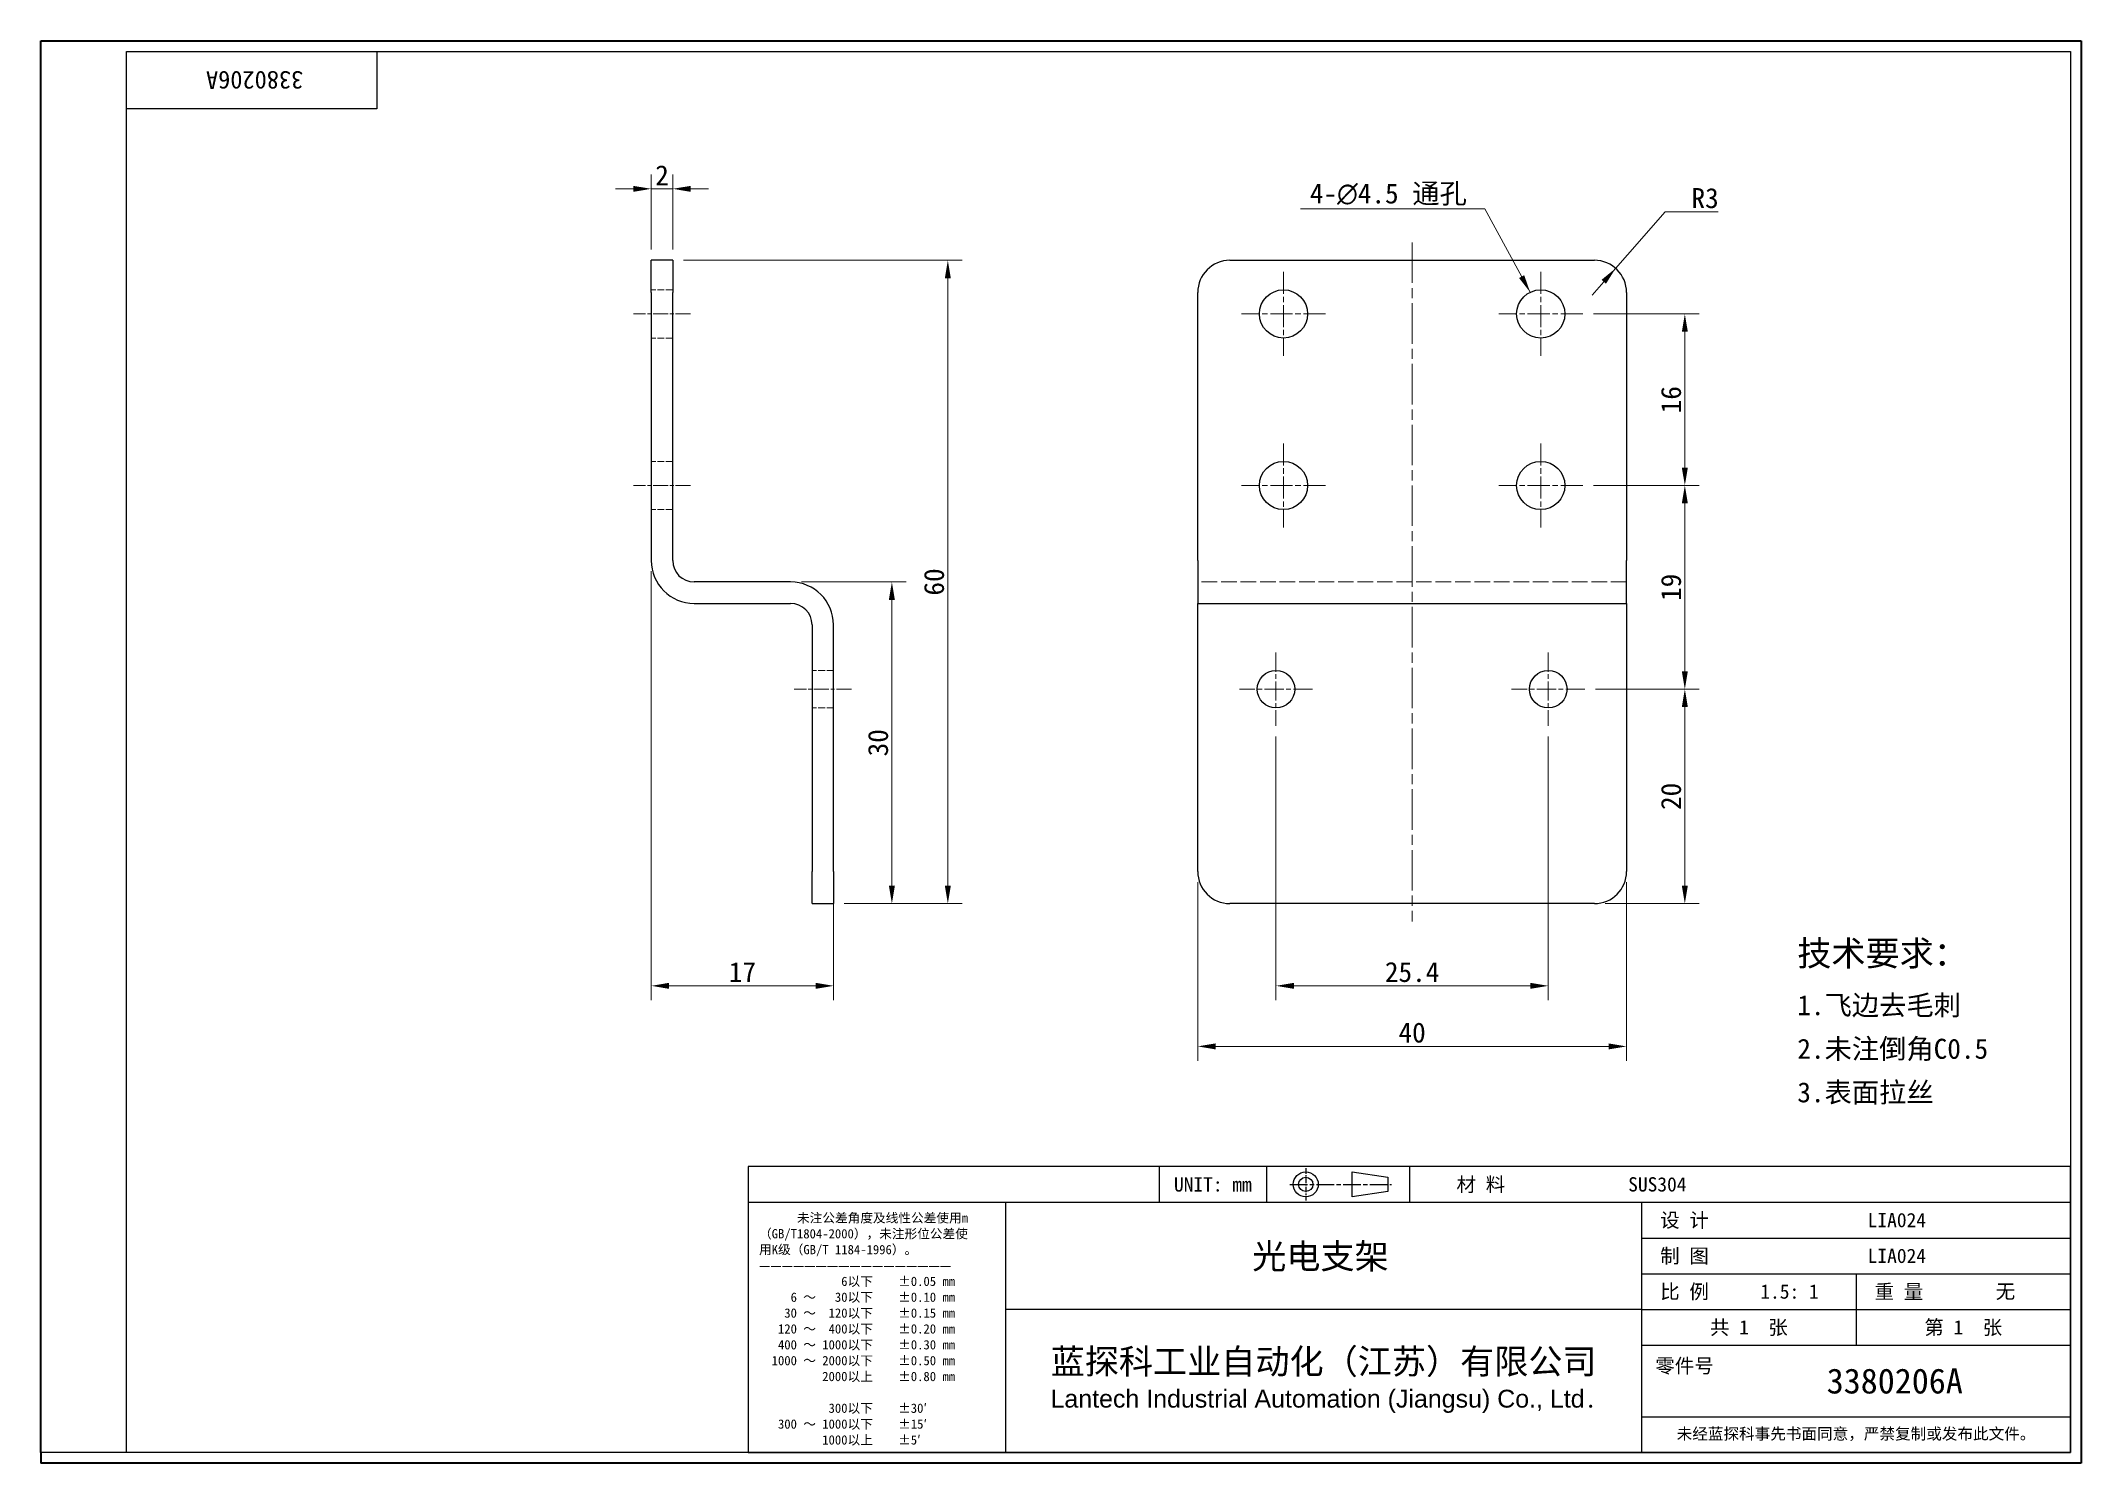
# Model space of a CAD drawing. Header units: millimetres. Extents: x 4 to 194, y 4 to 136.
import ezdxf
from ezdxf.enums import TextEntityAlignment as Align

# ---------------------------------------------------------------- set-up
doc = ezdxf.new("R2010")
doc.units = ezdxf.units.MM
doc.header["$LTSCALE"] = 0.666667
doc.linetypes.add('CHAIN', pattern=[0.3543, 0.2362, -0.0295, 0.0591, -0.0295])
doc.linetypes.add('DASHED', pattern=[0.2067, 0.1654, -0.0413])
for name, color, linetype, lineweight in [('1', 7, 'Continuous', 18), ('可见 (ISO)', 7, 'Continuous', 25), ('图框 (ISO)', 7, 'Continuous', 35), ('标题 (ISO)', 7, 'Continuous', 25)]:
    doc.layers.add(name, color=color, linetype=linetype, lineweight=lineweight)
for name, color, linetype, lineweight, true_color in [('中心标记 (ISO)', 1, 'CHAIN', 18, 0xff0000), ('中心线 (ISO)', 1, 'CHAIN', 18, 0xff0000), ('尺寸 (ISO)', 7, 'Continuous', 18, 0x008000), ('符号 (ISO)', 7, 'Continuous', 18, 0x008000), ('隐藏 (ISO)', 5, 'DASHED', 18, 0x0000ff)]:
    doc.layers.add(name, color=color, linetype=linetype, lineweight=lineweight, true_color=true_color)
doc.styles.add('文本样式164', font='SimSun.ttf')
doc.styles.add('文本样式165', font='SimSun.ttf')
doc.styles.add('文本样式74', font='SimSun.ttf')
doc.styles.add('最新国标', font='simfang.ttf')
doc.styles.add('注释文本 (ISO)', font='simfang.ttf')
doc.dimstyles.new('默认 (GB)', dxfattribs={"dimscale": 0.666667, "dimtxt": 2.8, "dimasz": 2.5, "dimexe": 2, "dimexo": 1.5, "dimgap": 0.5, "dimtad": 1, "dimtoh": 1, "dimdsep": 46, "dimtxsty": '最新国标', "dimcen": 0.09, "dimdle": 10, "dimclrd": 256, "dimclre": 256, "dimclrt": 256, "dimaunit": 1, "dimadec": 3, "dimazin": 2, "dimtfac": 0.535714, "dimtdec": 3, "dimtmove": 0, "dimatfit": 3, "dimfxl": 0, "dimtolj": 1, "dimlwd": -1, "dimlwe": -1, "dimarcsym": 0})
doc.dimstyles.new('默认 (GB)$7', dxfattribs={"dimscale": 0.666667, "dimtxt": 2.8, "dimasz": 2.5, "dimexe": 2, "dimexo": 1.5, "dimgap": 0.5, "dimtad": 1, "dimtoh": 1, "dimdsep": 46, "dimtxsty": '最新国标', "dimcen": 0.09, "dimdle": 10, "dimclrd": 256, "dimclre": 256, "dimclrt": 256, "dimaunit": 1, "dimadec": 3, "dimazin": 2, "dimtfac": 0.535714, "dimtdec": 3, "dimtmove": 0, "dimatfit": 3, "dimfxl": 0, "dimtolj": 1, "dimlwd": -1, "dimlwe": -1, "dimarcsym": 0})

# ---------------------------------------------------------------- blocks, each defined once
blk = doc.blocks.new('图框 最新国标')
at = {"layer": '图框 (ISO)'}
for p, q in [((6, 7), (6, 204.5)), ((6, 204.5), (291.5, 204.5)), ((291.5, 204.5), (291.5, 5.5)), ((6, 7), (6, 5.5)), ((6, 7), (6, 5.5)), ((291.5, 5.5), (6, 5.5))]:
    blk.add_line(p, q, dxfattribs=at)
at = {"layer": '图框 (ISO)', "color": 7, "linetype": 'Continuous', "lineweight": 25}
for p, q in [((18, 203), (290, 203)), ((18, 7), (18, 203)), ((18, 203), (290, 203)), ((53, 203), (53, 195)), ((290, 203), (290, 7)), ((290, 203), (290, 7)), ((53, 195), (18, 195)), ((290, 7), (6, 7)), ((290, 7), (18, 7))]:
    blk.add_line(p, q, dxfattribs=at)
at = {"layer": '图框 (ISO)', "style": '文本样式74'}
blk.add_attdef('零件代号_001', (42.72, 200.25), '', height=2.5, rotation=180, dxfattribs=at)
blk = doc.blocks.new('标题栏 最新国标')
at = {"layer": '标题 (ISO)'}
for p, q in [((381.98, -183.84), (196.98, -183.84)), ((196.98, -183.84), (196.98, -223.84)), ((254.48, -183.84), (254.48, -188.84)), ((269.48, -183.84), (269.48, -188.84)), ((281.48, -188.09), (281.48, -184.59)), ((281.48, -184.59), (286.48, -185.34)), ((286.48, -185.34), (286.48, -187.34)), ((289.48, -183.84), (289.48, -188.84)), ((381.98, -223.84), (381.98, -183.84)), ((383.48, -183.84), (383.48, -225.34)), ((286.48, -187.34), (281.48, -188.09)), ((196.98, -188.84), (381.98, -188.84)), ((232.98, -188.84), (232.98, -223.84)), ((321.98, -188.84), (321.98, -223.84)), ((321.98, -193.84), (381.98, -193.84)), ((321.98, -198.84), (381.98, -198.84)), ((351.98, -198.84), (351.98, -208.84)), ((321.98, -203.84), (232.98, -203.84)), ((321.98, -203.84), (381.98, -203.84)), ((321.98, -208.84), (381.98, -208.84)), ((321.98, -218.84), (381.98, -218.84)), ((196.98, -223.84), (381.98, -223.84)), ((383.48, -225.34), (196.98, -225.34))]:
    blk.add_line(p, q, dxfattribs=at)
at = {"layer": '标题 (ISO)', "linetype": 'CHAIN', "ltscale": 5.000333}
blk.add_line((274.98, -184.09), (274.98, -188.59), dxfattribs=at)
at = {"layer": '标题 (ISO)', "linetype": 'CHAIN', "ltscale": 15.834605}
blk.add_line((272.73, -186.34), (286.98, -186.34), dxfattribs=at)
at = {"layer": '标题 (ISO)'}
for radius in [1.75, 1]:
    blk.add_circle((274.98, -186.34), radius, dxfattribs=at)
at = {"layer": '1', "style": '文本样式164'}
for s, p in [('UNIT: mm', (261.98, -186.34)), ('材 料', (299.48, -186.34)), ('设 计', (327.98, -191.34)), ('制 图', (327.98, -196.34)), ('比 例', (327.98, -201.34)), ('重 量', (357.98, -201.34)), ('共 1  张', (336.98, -206.34)), ('第 1  张', (366.98, -206.34))]:
    blk.add_text(s, height=2, dxfattribs=at).set_placement(p, align=Align.MIDDLE_CENTER)
at = {"layer": '标题 (ISO)', "style": '注释文本 (ISO)'}
for s, insert, char_height, attachment_point, line_spacing_factor in [('\\fSimSun|b0|i0;{\\H1.3000;      未注公差角度及线性公差使用m\\P}\\fSimSun|b0|i0;{\\H1.3000;（GB/T1804-2000），未注形位公差使\\P}\\fSimSun|b0|i0;{\\H1.3000;用K级（GB/T 1184-1996）。\\P}\\fSimSun|b0|i0;{\\H1.3000;—————————————————\\P}\\fSimSun|b0|i0;{\\H1.3000;             6以下    ±0.05 mm\\P}\\fSimSun|b0|i0;{\\H1.3000;     6 ～   30以下    ±0.10 mm\\P}\\fSimSun|b0|i0;{\\H1.3000;    30 ～  120以下    ±0.15 mm\\P}\\fSimSun|b0|i0;{\\H1.3000;   120 ～  400以下    ±0.20 mm\\P}\\fSimSun|b0|i0;{\\H1.3000;   400 ～ 1000以下    ±0.30 mm\\P}\\fSimSun|b0|i0;{\\H1.3000;  1000 ～ 2000以下    ±0.50 mm\\P}\\fSimSun|b0|i0;{\\H1.3000;          2000以上    ±0.80 mm\\P}\\fSimSun|b0|i0;{\\H1.3000;\\P}\\fSimSun|b0|i0;{\\H1.3000;           300以下    ±30′\\P}\\fSimSun|b0|i0;{\\H1.3000;   300 ～ 1000以下    ±15′\\P}\\fSimSun|b0|i0;{\\H1.3000;          1000以上    ±5′}', (198.48, -206.63), 1.3, 4, 1.023913), ('{\\fMicrosoft YaHei|b0|i0|c134|p34;\\H1.75x;蓝探科工业自动化（江苏）有限公司\\P\\fArial|b0|i0|c0|p34;\\H0.71429x;Lantech Industrial Automation (Jiangsu) Co., Ltd\\fFangSong|b0|i0|c134|p49;.\\H1.15195x; }', (277.48, -213.84), 2, 5, 0.978695)]:
    blk.add_mtext(s, dxfattribs=dict(at, insert=insert, char_height=char_height, attachment_point=attachment_point, line_spacing_factor=line_spacing_factor))
at = {"layer": '标题 (ISO)', "attachment_point": 5, "style": '注释文本 (ISO)'}
for s, insert, char_height in [('\\fFangSong|b0|i0;零件号', (327.98, -211.84), 2), ('\\fSimSun|b0|i0;{\\H1.6000;未经蓝探科事先书面同意，严禁复制或发布此文件。}', (351.98, -221.34), 1.6)]:
    blk.add_mtext(s, dxfattribs=dict(at, insert=insert, char_height=char_height))
at = {"layer": '标题 (ISO)'}
for tag, p, height, style in [('材料_001', (320.09, -187.33), 2, '注释文本 (ISO)'), ('设计人_001', (353.61, -192.33), 2, '注释文本 (ISO)'), ('库存编号_001', (267.49, -198.14), 3.5, '文本样式165'), ('设计人_001', (353.61, -197.33), 2, '注释文本 (ISO)'), ('视图比例_001', (338.59, -202.33), 2, '注释文本 (ISO)'), ('质量\\P3;_001', (371.53, -202.3), 2, '注释文本 (ISO)'), ('零件代号_001', (347.87, -215.59), 3.5, '文本样式165')]:
    blk.add_attdef(tag, p, '', height=height, dxfattribs=dict(at, style=style))
blk = doc.blocks.new('*D5')
at = {"layer": 'Defpoints', "color": 0, "transparency": 16777216}
for p in [(60.95, 87.86), (77.95, 58.86), (77.95, 48.19)]:
    blk.add_point(p, dxfattribs=at)
at = {"layer": '尺寸 (ISO)', "color": 116, "true_color": 0x00803f, "transparency": 16777216}
for p, q in [((60.95, 86.86), (60.95, 46.86)), ((77.95, 57.86), (77.95, 46.86)), ((62.61, 48.19), (76.28, 48.19))]:
    blk.add_line(p, q, dxfattribs=at)
for points in [[(62.61, 48.47), (62.61, 47.91), (60.95, 48.19)], [(76.28, 48.47), (76.28, 47.91), (77.95, 48.19)]]:
    blk.add_solid(points, dxfattribs=at)
at = {"layer": '尺寸 (ISO)', "transparency": 16777216, "insert": (69.45, 49.47), "char_height": 1.867, "attachment_point": 5, "style": '最新国标'}
blk.add_mtext('\\A1;17', dxfattribs=at)
blk = doc.blocks.new('*D6')
at = {"layer": 'Defpoints', "color": 0, "transparency": 16777216}
for p in [(73.95, 85.86), (77.95, 55.86), (83.39, 55.86)]:
    blk.add_point(p, dxfattribs=at)
at = {"layer": '尺寸 (ISO)', "color": 116, "true_color": 0x00803f, "transparency": 16777216}
for p, q in [((74.95, 85.86), (84.72, 85.86)), ((83.39, 84.19), (83.39, 57.53)), ((78.95, 55.86), (84.72, 55.86))]:
    blk.add_line(p, q, dxfattribs=at)
for points in [[(83.11, 84.19), (83.67, 84.19), (83.39, 85.86)], [(83.11, 57.53), (83.67, 57.53), (83.39, 55.86)]]:
    blk.add_solid(points, dxfattribs=at)
at = {"layer": '尺寸 (ISO)', "transparency": 16777216, "insert": (82.11, 70.86), "char_height": 1.867, "attachment_point": 5, "rotation": 90, "style": '最新国标'}
blk.add_mtext('\\A1;30', dxfattribs=at)
blk = doc.blocks.new('*D7')
at = {"layer": 'Defpoints', "color": 0, "transparency": 16777216}
for p in [(62.95, 115.86), (77.95, 55.86), (88.61, 55.86)]:
    blk.add_point(p, dxfattribs=at)
at = {"layer": '尺寸 (ISO)', "color": 116, "true_color": 0x00803f, "transparency": 16777216}
for p, q in [((63.95, 115.86), (89.95, 115.86)), ((88.61, 114.19), (88.61, 57.53)), ((78.95, 55.86), (89.95, 55.86))]:
    blk.add_line(p, q, dxfattribs=at)
for points in [[(88.33, 114.19), (88.89, 114.19), (88.61, 115.86)], [(88.33, 57.53), (88.89, 57.53), (88.61, 55.86)]]:
    blk.add_solid(points, dxfattribs=at)
at = {"layer": '尺寸 (ISO)', "transparency": 16777216, "insert": (87.33, 85.86), "char_height": 1.867, "attachment_point": 5, "rotation": 90, "style": '最新国标'}
blk.add_mtext('\\A1;60', dxfattribs=at)
blk = doc.blocks.new('*D8')
at = {"layer": 'Defpoints', "color": 0, "transparency": 16777216}
for p in [(60.95, 122.53), (60.95, 115.86), (62.95, 115.86)]:
    blk.add_point(p, dxfattribs=at)
at = {"layer": '尺寸 (ISO)', "color": 116, "true_color": 0x00803f, "transparency": 16777216}
for p, q in [((60.95, 116.86), (60.95, 123.86)), ((62.95, 116.86), (62.95, 123.86)), ((59.28, 122.53), (57.61, 122.53)), ((62.95, 122.53), (60.95, 122.53)), ((64.61, 122.53), (66.28, 122.53))]:
    blk.add_line(p, q, dxfattribs=at)
for points in [[(59.28, 122.8), (59.28, 122.25), (60.95, 122.53)], [(64.61, 122.8), (64.61, 122.25), (62.95, 122.53)]]:
    blk.add_solid(points, dxfattribs=at)
at = {"layer": '尺寸 (ISO)', "transparency": 16777216, "insert": (61.95, 123.79), "char_height": 1.867, "attachment_point": 5, "style": '最新国标'}
blk.add_mtext('\\A1;2', dxfattribs=at)
blk = doc.blocks.new('*D9')
at = {"layer": 'Defpoints', "color": 0, "transparency": 16777216}
for p in [(119.22, 72.44), (144.62, 72.44), (144.62, 48.19)]:
    blk.add_point(p, dxfattribs=at)
at = {"layer": '尺寸 (ISO)', "color": 116, "true_color": 0x00803f, "transparency": 16777216}
for p, q in [((119.22, 71.44), (119.22, 46.86)), ((144.62, 71.44), (144.62, 46.86)), ((120.89, 48.19), (142.95, 48.19))]:
    blk.add_line(p, q, dxfattribs=at)
for points in [[(120.89, 48.47), (120.89, 47.91), (119.22, 48.19)], [(142.95, 48.47), (142.95, 47.91), (144.62, 48.19)]]:
    blk.add_solid(points, dxfattribs=at)
at = {"layer": '尺寸 (ISO)', "transparency": 16777216, "insert": (131.92, 49.47), "char_height": 1.867, "attachment_point": 5, "style": '最新国标'}
blk.add_mtext('\\A1;25.4', dxfattribs=at)
blk = doc.blocks.new('*D10')
at = {"layer": 'Defpoints', "color": 0, "transparency": 16777216}
for p in [(148.04, 75.86), (148.92, 55.86), (157.36, 55.86)]:
    blk.add_point(p, dxfattribs=at)
at = {"layer": '尺寸 (ISO)', "color": 116, "true_color": 0x00803f, "transparency": 16777216}
for p, q in [((149.04, 75.86), (158.69, 75.86)), ((157.36, 74.19), (157.36, 57.53)), ((149.92, 55.86), (158.69, 55.86))]:
    blk.add_line(p, q, dxfattribs=at)
for points in [[(157.08, 74.19), (157.64, 74.19), (157.36, 75.86)], [(157.08, 57.53), (157.64, 57.53), (157.36, 55.86)]]:
    blk.add_solid(points, dxfattribs=at)
at = {"layer": '尺寸 (ISO)', "transparency": 16777216, "insert": (156.08, 65.86), "char_height": 1.867, "attachment_point": 5, "rotation": 90, "style": '最新国标'}
blk.add_mtext('\\A1;20', dxfattribs=at)
blk = doc.blocks.new('*D11')
at = {"layer": 'Defpoints', "color": 0, "transparency": 16777216}
for p in [(147.84, 94.86), (157.36, 94.86), (148.04, 75.86)]:
    blk.add_point(p, dxfattribs=at)
at = {"layer": '尺寸 (ISO)', "color": 116, "true_color": 0x00803f, "transparency": 16777216}
for p, q in [((148.84, 94.86), (158.69, 94.86)), ((157.36, 77.53), (157.36, 93.19)), ((149.04, 75.86), (158.69, 75.86))]:
    blk.add_line(p, q, dxfattribs=at)
for points in [[(157.08, 93.19), (157.64, 93.19), (157.36, 94.86)], [(157.08, 77.53), (157.64, 77.53), (157.36, 75.86)]]:
    blk.add_solid(points, dxfattribs=at)
at = {"layer": '尺寸 (ISO)', "transparency": 16777216, "insert": (156.08, 85.36), "char_height": 1.867, "attachment_point": 5, "rotation": 90, "style": '最新国标'}
blk.add_mtext('\\A1;19', dxfattribs=at)
blk = doc.blocks.new('*D12')
at = {"layer": 'Defpoints', "color": 0, "transparency": 16777216}
for p in [(147.84, 110.86), (147.84, 94.86), (157.36, 94.86)]:
    blk.add_point(p, dxfattribs=at)
at = {"layer": '尺寸 (ISO)', "color": 116, "true_color": 0x00803f, "transparency": 16777216}
for p, q in [((148.84, 110.86), (158.69, 110.86)), ((157.36, 109.19), (157.36, 96.53)), ((148.84, 94.86), (158.69, 94.86))]:
    blk.add_line(p, q, dxfattribs=at)
for points in [[(157.08, 109.19), (157.64, 109.19), (157.36, 110.86)], [(157.08, 96.53), (157.64, 96.53), (157.36, 94.86)]]:
    blk.add_solid(points, dxfattribs=at)
at = {"layer": '尺寸 (ISO)', "transparency": 16777216, "insert": (156.08, 102.86), "char_height": 1.867, "attachment_point": 5, "rotation": 90, "style": '最新国标'}
blk.add_mtext('\\A1;16', dxfattribs=at)
blk = doc.blocks.new('*D13')
at = {"layer": 'Defpoints', "color": 0, "transparency": 16777216}
for p in [(111.92, 58.86), (151.92, 58.86), (151.92, 42.54)]:
    blk.add_point(p, dxfattribs=at)
at = {"layer": '尺寸 (ISO)', "color": 116, "true_color": 0x00803f, "transparency": 16777216}
for p, q in [((111.92, 57.86), (111.92, 41.21)), ((151.92, 57.86), (151.92, 41.21)), ((113.59, 42.54), (150.25, 42.54))]:
    blk.add_line(p, q, dxfattribs=at)
for points in [[(113.59, 42.82), (113.59, 42.26), (111.92, 42.54)], [(150.25, 42.82), (150.25, 42.26), (151.92, 42.54)]]:
    blk.add_solid(points, dxfattribs=at)
at = {"layer": '尺寸 (ISO)', "transparency": 16777216, "insert": (131.92, 43.82), "char_height": 1.867, "attachment_point": 5, "style": '最新国标'}
blk.add_mtext('\\A1;40', dxfattribs=at)
blk = doc.blocks.new('*D14')
at = {"layer": 'Defpoints', "color": 0, "transparency": 16777216}
for p in [(150.9, 115.11), (148.92, 112.86)]:
    blk.add_point(p, dxfattribs=at)
at = {"layer": '尺寸 (ISO)', "color": 116, "true_color": 0x00803f, "transparency": 16777216}
for p, q in [((155.51, 120.37), (152, 116.37)), ((160.48, 120.37), (155.51, 120.37)), ((150.9, 115.11), (152, 116.37)), ((148.92, 112.86), (150.9, 115.11)), ((149.8, 113.86), (148.7, 112.61))]:
    blk.add_line(p, q, dxfattribs=at)
blk.add_solid([(149.59, 114.04), (150.01, 113.68), (150.9, 115.11)], dxfattribs=at)
at = {"layer": '尺寸 (ISO)', "transparency": 16777216, "insert": (159.25, 121.65), "char_height": 1.867, "attachment_point": 5, "style": '最新国标'}
blk.add_mtext('\\A1;R3', dxfattribs=at)

msp = doc.modelspace()

# ---------------------------------------------------------------- linework, layer by layer
at = {"layer": '中心标记 (ISO)', "ltscale": 13.056587}
for p, q in [((119.921, 114.7751), (119.921, 106.9417)), ((143.921, 114.7751), (143.921, 106.9417)), ((123.8376, 110.8584), (116.0043, 110.8584)), ((147.8376, 110.8584), (140.0043, 110.8584)), ((119.921, 98.7751), (119.921, 90.9417)), ((143.921, 98.7751), (143.921, 90.9417)), ((123.8376, 94.8584), (116.0043, 94.8584)), ((147.8376, 94.8584), (140.0043, 94.8584))]:
    msp.add_line(p, q, dxfattribs=at)
at = {"layer": '中心标记 (ISO)', "ltscale": 11.389776}
for p, q in [((119.221, 79.2751), (119.221, 72.4417)), ((144.621, 79.2751), (144.621, 72.4417)), ((122.6376, 75.8584), (115.8043, 75.8584)), ((148.0376, 75.8584), (141.2043, 75.8584))]:
    msp.add_line(p, q, dxfattribs=at)
at = {"layer": '中心线 (ISO)', "ltscale": 23.990969}
msp.add_line((131.921, 117.5251), (131.921, 54.1917), dxfattribs=at)
at = {"layer": '中心线 (ISO)', "ltscale": 8.88956}
for p, q in [((64.6122, 110.8584), (59.2788, 110.8584)), ((64.6122, 94.8584), (59.2788, 94.8584)), ((79.6122, 75.8584), (74.2788, 75.8584))]:
    msp.add_line(p, q, dxfattribs=at)
at = {"layer": '可见 (ISO)'}
for p, q in [((60.9455, 112.8584), (60.9455, 115.8584)), ((62.9455, 115.8584), (60.9455, 115.8584)), ((62.9455, 115.8584), (62.9455, 112.8584)), ((114.921, 115.8584), (148.921, 115.8584)), ((60.9455, 112.8584), (60.9455, 87.8584)), ((62.9455, 87.8584), (62.9455, 112.8584)), ((111.921, 87.8584), (111.921, 112.8584)), ((151.921, 112.8584), (151.921, 87.8584)), ((111.921, 87.8584), (111.921, 83.8584)), ((151.921, 83.8584), (151.921, 87.8584)), ((73.9455, 85.8584), (64.9455, 85.8584)), ((64.9455, 83.8584), (73.9455, 83.8584)), ((111.921, 83.8584), (151.921, 83.8584)), ((111.921, 81.8584), (111.921, 83.8584)), ((151.921, 83.8584), (151.921, 81.8584)), ((75.9455, 81.8584), (75.9455, 58.8584)), ((77.9455, 58.8584), (77.9455, 81.8584)), ((111.921, 58.8584), (111.921, 81.8584)), ((151.921, 81.8584), (151.921, 58.8584)), ((75.9455, 55.8584), (75.9455, 58.8584)), ((77.9455, 58.8584), (77.9455, 55.8584)), ((75.9455, 55.8584), (77.9455, 55.8584)), ((148.921, 55.8584), (114.921, 55.8584))]:
    msp.add_line(p, q, dxfattribs=at)
for centre, radius in [((119.921, 110.8584), 2.25), ((143.921, 110.8584), 2.25), ((119.921, 94.8584), 2.25), ((143.921, 94.8584), 2.25), ((119.221, 75.8584), 1.75), ((144.621, 75.8584), 1.75)]:
    msp.add_circle(centre, radius, dxfattribs=at)
for centre, radius, start, end in [((114.921, 112.8584), 3, 90, 180), ((148.921, 112.8584), 3, 0, 90), ((64.9455, 87.8584), 4, 180, 270), ((64.9455, 87.8584), 2, 180, 270), ((73.9455, 81.8584), 4, 0, 90), ((73.9455, 81.8584), 2, 0, 90), ((114.921, 58.8584), 3, 180, 270), ((148.921, 58.8584), 3, 270, 0)]:
    msp.add_arc(centre, radius, start, end, dxfattribs=at)
at = {"layer": '隐藏 (ISO)', "ltscale": 5.71399}
for p, q in [((62.9455, 113.1084), (60.9455, 113.1084)), ((62.9455, 108.6084), (60.9455, 108.6084)), ((62.9455, 97.1084), (60.9455, 97.1084)), ((62.9455, 92.6084), (60.9455, 92.6084)), ((77.9455, 77.6084), (75.9455, 77.6084)), ((77.9455, 74.1084), (75.9455, 74.1084))]:
    msp.add_line(p, q, dxfattribs=at)
at = {"layer": '隐藏 (ISO)', "ltscale": 13.194353}
msp.add_line((151.921, 85.8584), (111.921, 85.8584), dxfattribs=at)

# ---------------------------------------------------------------- block references
at = {"xscale": 0.6666666666666666, "yscale": 0.6666666666666666, "zscale": 0.6666666666666666}
msp.add_blockref('图框 最新国标', (0, 0), dxfattribs=at).add_auto_attribs({'零件代号_001': '3380206A'})
ref = msp.add_blockref('标题栏 最新国标', (-61.3217, 153.8962), dxfattribs=dict(xscale=0.6666666666666666, yscale=0.6666666666666666, zscale=0.6666666666666666))
ref.add_attrib('零件代号_001', '3380206A', (170.594, 10.1667), dxfattribs={"layer": '标题 (ISO)', "height": 2.33333, "style": '文本样式165'})
ref.add_attrib('库存编号_001', '光电支架', (117.0056, 21.8007), dxfattribs={"layer": '标题 (ISO)', "height": 2.33333, "style": '文本样式165'})
ref.add_attrib('质量\\P3;_001', '无', (186.3619, 19.0267), dxfattribs={"layer": '标题 (ISO)', "height": 1.3333, "style": '注释文本 (ISO)'})
ref.add_attrib('视图比例_001', '1.5: 1', (164.4038, 19.0114), dxfattribs={"layer": '标题 (ISO)', "height": 1.33333, "style": '注释文本 (ISO)'})
ref.add_attrib('设计人_001', 'LIA024', (174.419, 25.6743), dxfattribs={"layer": '标题 (ISO)', "height": 1.33333, "style": '注释文本 (ISO)'})
ref.add_attrib('设计人_001', 'LIA024', (174.419, 22.341), dxfattribs={"layer": '标题 (ISO)', "height": 1.33333, "style": '注释文本 (ISO)'})
ref.add_attrib('材料_001', 'SUS304', (152.0743, 29.0076), dxfattribs={"layer": '标题 (ISO)', "height": 1.33333, "style": '注释文本 (ISO)'})

# ---------------------------------------------------------------- texts
at = {"layer": '符号 (ISO)'}
for s, insert, char_height, width, attachment_point, line_spacing_factor, style in [('4-\\fAIGDT|b0|i0;{\\H1.8667;n}\\fFangSong|b0|i0;{\\H1.8667;4.5 通孔}', (137.0272, 120.9588), 1.866667, 16.225248, 9, 0.49, '最新国标'), ('{\\H1.74997x;技术要求：\\H0.80003x;\\P1.飞边去毛刺\\P2.未注倒角C0.5\\P3.表面拉丝}', (167.8504, 44.7561), 1.333333, 19.561793, 4, 1.305367, '注释文本 (ISO)')]:
    msp.add_mtext(s, dxfattribs=dict(at, insert=insert, char_height=char_height, width=width, attachment_point=attachment_point, line_spacing_factor=line_spacing_factor, style=style))

# ---------------------------------------------------------------- dimensions: what is measured, and where the dimension line sits
at = {"layer": '尺寸 (ISO)', "color": 116, "true_color": 0x00803f}
for base, p1, p2, angle, override, picture, middle in [((60.9455, 122.5251), (62.9455, 115.8584), (60.9455, 115.8584), 180, {"dimgap": 0.5, "dimtoh": 0, "dimdec": 2, "dimtol": 0, "dimlim": 0, "dimtp": 0, "dimtm": 0, "dimtdec": 3, "dimtofl": 1, "dimatfit": 1}, '*D8', (61.9455, 122.5251)), ((88.6122, 55.8584), (62.9455, 115.8584), (77.9455, 55.8584), 90, {"dimgap": 0.5, "dimtoh": 0, "dimdec": 2, "dimtol": 0, "dimlim": 0, "dimtp": 0, "dimtm": 0, "dimtdec": 3, "dimtofl": 0, "dimatfit": 1}, '*D7', (88.6122, 85.8584)), ((157.3578, 94.8584), (147.8376, 110.8584), (147.8376, 94.8584), 90, {"dimgap": 0.5, "dimtoh": 0, "dimdec": 2, "dimtol": 0, "dimlim": 0, "dimtp": 0, "dimtm": 0, "dimtdec": 3, "dimtofl": 0, "dimatfit": 1}, '*D12', (157.3578, 102.8584)), ((157.3578, 94.8584), (148.0376, 75.8584), (147.8376, 94.8584), 90, {"dimgap": 0.5, "dimtoh": 0, "dimdec": 2, "dimtol": 0, "dimlim": 0, "dimtp": 0, "dimtm": 0, "dimtdec": 3, "dimtofl": 0, "dimatfit": 1}, '*D11', (157.3578, 85.3584)), ((77.9455, 48.1917), (60.9455, 87.8584), (77.9455, 58.8584), 180, {"dimgap": 0.5, "dimtoh": 0, "dimdec": 2, "dimtol": 0, "dimlim": 0, "dimtp": 0, "dimtm": 0, "dimtdec": 3, "dimtofl": 0, "dimatfit": 1}, '*D5', (69.4455, 48.1917)), ((83.3912, 55.8584), (73.9455, 85.8584), (77.9455, 55.8584), 90, {"dimgap": 0.5, "dimtoh": 0, "dimdec": 2, "dimtol": 0, "dimlim": 0, "dimtp": 0, "dimtm": 0, "dimtdec": 3, "dimtofl": 0, "dimatfit": 1}, '*D6', (83.3912, 70.8584)), ((157.3578, 55.8584), (148.0376, 75.8584), (148.921, 55.8584), 90, {"dimgap": 0.5, "dimtoh": 0, "dimdec": 2, "dimtol": 0, "dimlim": 0, "dimtp": 0, "dimtm": 0, "dimtdec": 3, "dimtofl": 0, "dimatfit": 1}, '*D10', (157.3578, 65.8584)), ((144.621, 48.1917), (119.221, 72.4417), (144.621, 72.4417), 180, {"dimgap": 0.5, "dimtoh": 0, "dimdec": 2, "dimtol": 0, "dimlim": 0, "dimtp": 0, "dimtm": 0, "dimtdec": 3, "dimtofl": 0, "dimatfit": 1}, '*D9', (131.921, 48.1917))]:
    dim = msp.add_linear_dim(base=base, p1=p1, p2=p2, angle=angle, dimstyle='默认 (GB)', override=override, dxfattribs=at)
    dim.commit()
    dim.dimension.update_dxf_attribs({"geometry": picture, "text_midpoint": middle, "dimtype": 160})
dim = msp.add_radius_dim(center=(148.921, 112.8584), mpoint=(150.8995, 115.1134), dimstyle='默认 (GB)', override={"dimgap": 0.5, "dimtih": 1, "dimdec": 2, "dimlfac": 1, "dimcen": 0, "dimtol": 0, "dimlim": 0, "dimtp": 0, "dimtm": 0, "dimtdec": 3}, dxfattribs=at)
dim.commit()
dim.dimension.update_dxf_attribs({"geometry": '*D14', "text_midpoint": (159.2455, 120.3739), "dimtype": 164})
dim = msp.add_linear_dim(base=(151.921, 42.5398), p1=(111.921, 58.8584), p2=(151.921, 58.8584), dimstyle='默认 (GB)', override={"dimgap": 0.5, "dimtoh": 0, "dimdec": 2, "dimtol": 0, "dimlim": 0, "dimtp": 0, "dimtm": 0, "dimtdec": 3, "dimtofl": 0, "dimatfit": 1}, dxfattribs=at)
dim.commit()
dim.dimension.update_dxf_attribs({"geometry": '*D13', "text_midpoint": (131.921, 42.5398), "dimtype": 160})

# ---------------------------------------------------------------- leaders
at = {"layer": '符号 (ISO)', "annotation_type": 0, "has_hookline": 1, "hookline_direction": 1, "text_width": 15.5155}
msp.add_leader([(142.9321, 112.8794), (138.6938, 120.6477), (137.0272, 120.6477)], dimstyle='默认 (GB)$7', override={"dimgap": 0, "dimtad": 1}, dxfattribs=at)

doc.saveas('drawing.dxf')
